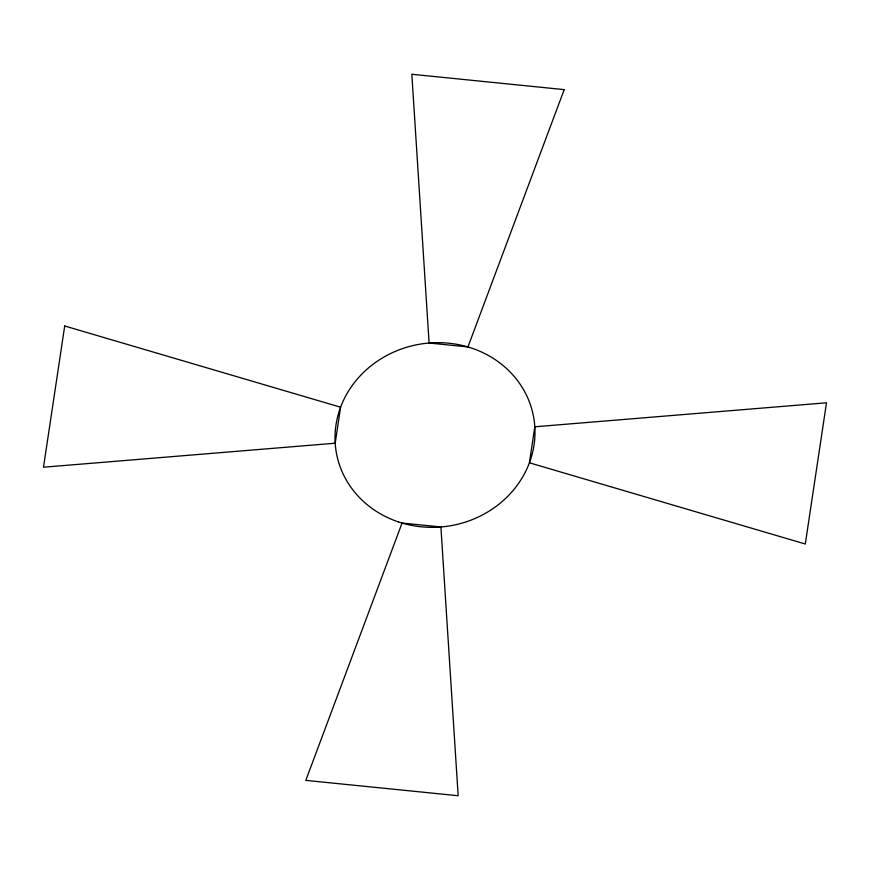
<?xml version="1.0" encoding="UTF-8"?>
<svg xmlns="http://www.w3.org/2000/svg" width="870" height="870" viewBox="0 0 870 870"><rect width="100%" height="100%" fill="white"/><g stroke="black" fill="none" stroke-linecap="round" stroke-linejoin="round"><path stroke-width="1.3" d="M64.706 325.989L43.5 467.212L335.189 443.211L340.594 407.203L64.706 325.989M534.811 426.789L529.406 462.796L805.294 544.011L826.5 402.788L534.811 426.789M402.06 523.055L305.805 780.379L458.164 795.735L440.905 526.97L402.06 523.055M564.195 89.621L467.94 346.945L429.095 343.03L411.836 74.265L564.195 89.621M398.253 521.859A100.235 92.068 -10.3 0 0 533.908 418.72A100.235 92.068 -10.3 0 0 372.838 364.432A100.235 92.068 -10.3 0 0 398.253 521.859"/></g></svg>
